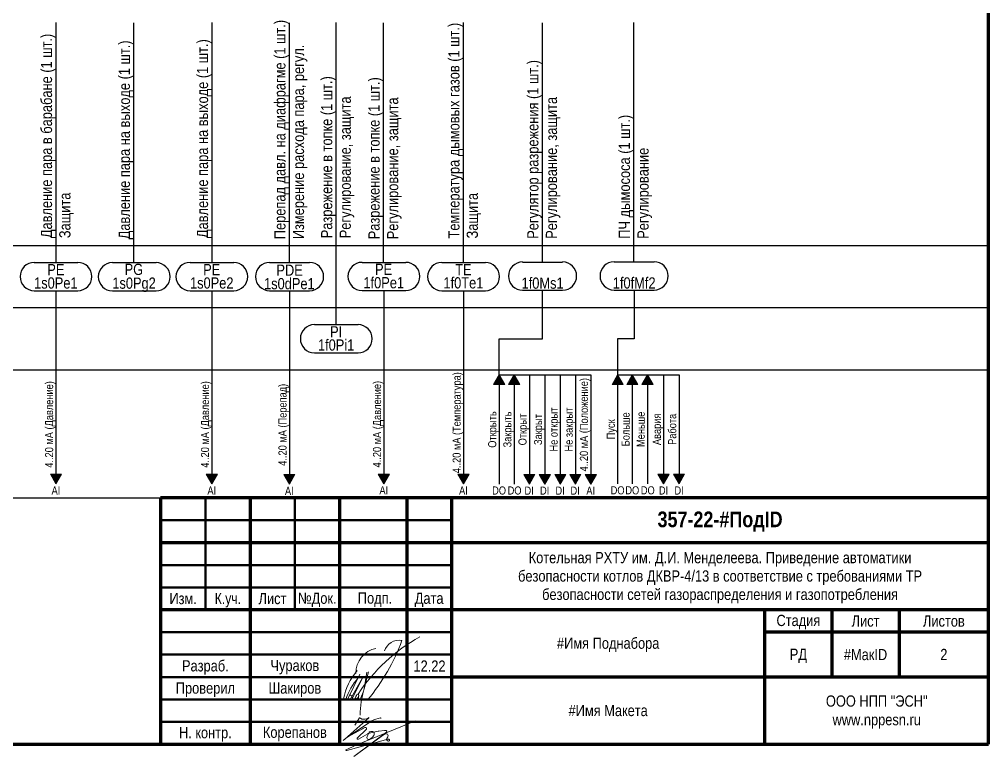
# Model space of a CAD drawing. Header units: millimetres. Extents: x -6000 to 26000, y -6000 to 26000.
# Drawn here: x 198.5 to 415, y -1229.8 to -1065.1 of the extents above; entities that cross this region are included whole.
import ezdxf

# ---------------------------------------------------------------- set-up
doc = ezdxf.new("R2010")
doc.units = ezdxf.units.MM
doc.header["$MEASUREMENT"] = 0
for name, color, linetype, lineweight in [('0_Ном._пера__1', 7, 'Continuous', 15), ('0_Ном._пера__241', 7, 'Continuous', 50), ('0_Ном._пера__246', 7, 'Continuous', 100), ('2D - Общий_Ном._пера__1', 7, 'Continuous', 15), ('2D - Общий_Ном._пера__21', 7, 'Continuous', 30), ('Аннотация - Текст_Ном._пера__1', 7, 'Continuous', 15)]:
    doc.layers.add(name, color=color, linetype=linetype, lineweight=lineweight)
doc.layers.add('0_Ном._пера__9', color=7, linetype='Continuous', lineweight=15, true_color=0x3dad99)
doc.layers.add('2D - Общий', color=7, linetype='Continuous')
doc.styles.add('СГЕНЕРИР_СТИЛЬ_1', font='')
doc.styles.add('СГЕНЕРИР_СТИЛЬ_4', font='')
doc.styles.get('СГЕНЕРИР_СТИЛЬ_1').set_extended_font_data('Arial Narrow')
doc.styles.get('СГЕНЕРИР_СТИЛЬ_4').set_extended_font_data('Arial Narrow', bold=True)

# ---------------------------------------------------------------- blocks, each defined once
blk = doc.blocks.new('Линия_60', base_point=(206.63, -1144.48))
at = {"layer": '2D - Общий', "linetype": 'Continuous', "lineweight": 0, "true_color": 0x000000}
blk.add_hatch(color=18, dxfattribs=at).paths.add_polyline_path([(206.63, -1168.86), (207.88, -1166.7), (205.38, -1166.7)])
at = {"layer": '2D - Общий_Ном._пера__1', "color": 7, "linetype": 'Continuous', "lineweight": 15}
for p, q in [((205.38, -1166.7), (207.88, -1166.7)), ((206.63, -1168.86), (205.38, -1166.7)), ((206.63, -1168.86), (207.88, -1166.7))]:
    blk.add_line(p, q, dxfattribs=at)
at = {"layer": '2D - Общий_Ном._пера__21', "color": 7, "linetype": 'Continuous', "lineweight": 30}
blk.add_line((206.63, -1144.48), (206.63, -1166.7), dxfattribs=at)
blk = doc.blocks.new('Линия_61', base_point=(258.77, -1144.57))
at = {"layer": '2D - Общий', "linetype": 'Continuous', "lineweight": 0, "true_color": 0x000000}
blk.add_hatch(color=18, dxfattribs=at).paths.add_polyline_path([(258.77, -1168.95), (260.02, -1166.78), (257.52, -1166.78)])
at = {"layer": '2D - Общий_Ном._пера__1', "color": 7, "linetype": 'Continuous', "lineweight": 15}
for p, q in [((257.52, -1166.78), (260.02, -1166.78)), ((258.77, -1168.95), (257.52, -1166.78)), ((258.77, -1168.95), (260.02, -1166.78))]:
    blk.add_line(p, q, dxfattribs=at)
at = {"layer": '2D - Общий_Ном._пера__21', "color": 7, "linetype": 'Continuous', "lineweight": 30}
blk.add_line((258.77, -1144.57), (258.77, -1166.78), dxfattribs=at)
blk = doc.blocks.new('Линия_62', base_point=(241.46, -1144.48))
at = {"layer": '2D - Общий', "linetype": 'Continuous', "lineweight": 0, "true_color": 0x000000}
blk.add_hatch(color=18, dxfattribs=at).paths.add_polyline_path([(241.46, -1168.86), (242.71, -1166.7), (240.21, -1166.7)])
at = {"layer": '2D - Общий_Ном._пера__1', "color": 7, "linetype": 'Continuous', "lineweight": 15}
for p, q in [((240.21, -1166.7), (242.71, -1166.7)), ((241.46, -1168.86), (240.21, -1166.7)), ((241.46, -1168.86), (242.71, -1166.7))]:
    blk.add_line(p, q, dxfattribs=at)
at = {"layer": '2D - Общий_Ном._пера__21', "color": 7, "linetype": 'Continuous', "lineweight": 30}
blk.add_line((241.46, -1144.48), (241.46, -1166.7), dxfattribs=at)
blk = doc.blocks.new('Линия_63', base_point=(279.9, -1144.43))
at = {"layer": '2D - Общий', "linetype": 'Continuous', "lineweight": 0, "true_color": 0x000000}
blk.add_hatch(color=18, dxfattribs=at).paths.add_polyline_path([(279.9, -1168.81), (281.15, -1166.65), (278.65, -1166.65)])
at = {"layer": '2D - Общий_Ном._пера__1', "color": 7, "linetype": 'Continuous', "lineweight": 15}
for p, q in [((278.65, -1166.65), (281.15, -1166.65)), ((279.9, -1168.81), (278.65, -1166.65)), ((279.9, -1168.81), (281.15, -1166.65))]:
    blk.add_line(p, q, dxfattribs=at)
at = {"layer": '2D - Общий_Ном._пера__21', "color": 7, "linetype": 'Continuous', "lineweight": 30}
blk.add_line((279.9, -1144.43), (279.9, -1166.65), dxfattribs=at)
blk = doc.blocks.new('Линия_64', base_point=(297.69, -1144.48))
at = {"layer": '2D - Общий', "linetype": 'Continuous', "lineweight": 0, "true_color": 0x000000}
blk.add_hatch(color=18, dxfattribs=at).paths.add_polyline_path([(297.69, -1168.86), (298.94, -1166.7), (296.44, -1166.7)])
at = {"layer": '2D - Общий_Ном._пера__1', "color": 7, "linetype": 'Continuous', "lineweight": 15}
for p, q in [((296.44, -1166.7), (298.94, -1166.7)), ((297.69, -1168.86), (296.44, -1166.7)), ((297.69, -1168.86), (298.94, -1166.7))]:
    blk.add_line(p, q, dxfattribs=at)
at = {"layer": '2D - Общий_Ном._пера__21', "color": 7, "linetype": 'Continuous', "lineweight": 30}
blk.add_line((297.69, -1144.48), (297.69, -1166.7), dxfattribs=at)
blk = doc.blocks.new('Линия_65', base_point=(305.63, -1144.52))
at = {"layer": '2D - Общий', "linetype": 'Continuous', "lineweight": 0, "true_color": 0x000000}
blk.add_hatch(color=18, dxfattribs=at).paths.add_polyline_path([(305.63, -1144.52), (304.38, -1146.68), (306.88, -1146.68)])
at = {"layer": '2D - Общий_Ном._пера__1', "color": 7, "linetype": 'Continuous', "lineweight": 15}
for p, q in [((305.63, -1144.52), (304.38, -1146.68)), ((305.63, -1144.52), (306.88, -1146.68)), ((306.88, -1146.68), (304.38, -1146.68))]:
    blk.add_line(p, q, dxfattribs=at)
at = {"layer": '2D - Общий_Ном._пера__21', "color": 7, "linetype": 'Continuous', "lineweight": 30}
blk.add_line((305.63, -1146.68), (305.63, -1168.9), dxfattribs=at)
blk = doc.blocks.new('Линия_66', base_point=(309.01, -1144.52))
at = {"layer": '2D - Общий', "linetype": 'Continuous', "lineweight": 0, "true_color": 0x000000}
blk.add_hatch(color=18, dxfattribs=at).paths.add_polyline_path([(309.01, -1144.52), (307.76, -1146.68), (310.26, -1146.68)])
at = {"layer": '2D - Общий_Ном._пера__1', "color": 7, "linetype": 'Continuous', "lineweight": 15}
for p, q in [((309.01, -1144.52), (307.76, -1146.68)), ((309.01, -1144.52), (310.26, -1146.68)), ((310.26, -1146.68), (307.76, -1146.68))]:
    blk.add_line(p, q, dxfattribs=at)
at = {"layer": '2D - Общий_Ном._пера__21', "color": 7, "linetype": 'Continuous', "lineweight": 30}
blk.add_line((309.01, -1146.68), (309.01, -1168.9), dxfattribs=at)
blk = doc.blocks.new('Линия_67', base_point=(312.39, -1144.52))
at = {"layer": '2D - Общий', "linetype": 'Continuous', "lineweight": 0, "true_color": 0x000000}
blk.add_hatch(color=18, dxfattribs=at).paths.add_polyline_path([(312.39, -1168.9), (313.64, -1166.74), (311.14, -1166.74)])
at = {"layer": '2D - Общий_Ном._пера__1', "color": 7, "linetype": 'Continuous', "lineweight": 15}
for p, q in [((311.14, -1166.74), (313.64, -1166.74)), ((312.39, -1168.9), (311.14, -1166.74)), ((312.39, -1168.9), (313.64, -1166.74))]:
    blk.add_line(p, q, dxfattribs=at)
at = {"layer": '2D - Общий_Ном._пера__21', "color": 7, "linetype": 'Continuous', "lineweight": 30}
blk.add_line((312.39, -1144.52), (312.39, -1166.74), dxfattribs=at)
blk = doc.blocks.new('Линия_68', base_point=(315.86, -1144.52))
at = {"layer": '2D - Общий', "linetype": 'Continuous', "lineweight": 0, "true_color": 0x000000}
blk.add_hatch(color=18, dxfattribs=at).paths.add_polyline_path([(315.86, -1168.9), (317.11, -1166.74), (314.61, -1166.74)])
at = {"layer": '2D - Общий_Ном._пера__1', "color": 7, "linetype": 'Continuous', "lineweight": 15}
for p, q in [((314.61, -1166.74), (317.11, -1166.74)), ((315.86, -1168.9), (314.61, -1166.74)), ((315.86, -1168.9), (317.11, -1166.74))]:
    blk.add_line(p, q, dxfattribs=at)
at = {"layer": '2D - Общий_Ном._пера__21', "color": 7, "linetype": 'Continuous', "lineweight": 30}
blk.add_line((315.86, -1144.52), (315.86, -1166.74), dxfattribs=at)
blk = doc.blocks.new('Линия_69', base_point=(319.31, -1144.52))
at = {"layer": '2D - Общий', "linetype": 'Continuous', "lineweight": 0, "true_color": 0x000000}
blk.add_hatch(color=18, dxfattribs=at).paths.add_polyline_path([(319.31, -1168.9), (320.56, -1166.74), (318.06, -1166.74)])
at = {"layer": '2D - Общий_Ном._пера__1', "color": 7, "linetype": 'Continuous', "lineweight": 15}
for p, q in [((318.06, -1166.74), (320.56, -1166.74)), ((319.31, -1168.9), (318.06, -1166.74)), ((319.31, -1168.9), (320.56, -1166.74))]:
    blk.add_line(p, q, dxfattribs=at)
at = {"layer": '2D - Общий_Ном._пера__21', "color": 7, "linetype": 'Continuous', "lineweight": 30}
blk.add_line((319.31, -1144.52), (319.31, -1166.74), dxfattribs=at)
blk = doc.blocks.new('Линия_70', base_point=(322.68, -1144.52))
at = {"layer": '2D - Общий', "linetype": 'Continuous', "lineweight": 0, "true_color": 0x000000}
blk.add_hatch(color=18, dxfattribs=at).paths.add_polyline_path([(322.68, -1168.9), (323.93, -1166.74), (321.43, -1166.74)])
at = {"layer": '2D - Общий_Ном._пера__1', "color": 7, "linetype": 'Continuous', "lineweight": 15}
for p, q in [((321.43, -1166.74), (323.93, -1166.74)), ((322.68, -1168.9), (321.43, -1166.74)), ((322.68, -1168.9), (323.93, -1166.74))]:
    blk.add_line(p, q, dxfattribs=at)
at = {"layer": '2D - Общий_Ном._пера__21', "color": 7, "linetype": 'Continuous', "lineweight": 30}
blk.add_line((322.68, -1144.52), (322.68, -1166.74), dxfattribs=at)
blk = doc.blocks.new('Линия_71', base_point=(326.11, -1144.52))
at = {"layer": '2D - Общий', "linetype": 'Continuous', "lineweight": 0, "true_color": 0x000000}
blk.add_hatch(color=18, dxfattribs=at).paths.add_polyline_path([(326.11, -1168.9), (327.36, -1166.74), (324.86, -1166.74)])
at = {"layer": '2D - Общий_Ном._пера__1', "color": 7, "linetype": 'Continuous', "lineweight": 15}
for p, q in [((324.86, -1166.74), (327.36, -1166.74)), ((326.11, -1168.9), (324.86, -1166.74)), ((326.11, -1168.9), (327.36, -1166.74))]:
    blk.add_line(p, q, dxfattribs=at)
at = {"layer": '2D - Общий_Ном._пера__21', "color": 7, "linetype": 'Continuous', "lineweight": 30}
blk.add_line((326.11, -1144.52), (326.11, -1166.74), dxfattribs=at)
blk = doc.blocks.new('Линия_81', base_point=(335.39, -1144.48))
at = {"layer": '2D - Общий', "linetype": 'Continuous', "lineweight": 0, "true_color": 0x000000}
blk.add_hatch(color=18, dxfattribs=at).paths.add_polyline_path([(335.39, -1144.48), (334.14, -1146.65), (336.64, -1146.65)])
at = {"layer": '2D - Общий_Ном._пера__1', "color": 7, "linetype": 'Continuous', "lineweight": 15}
for p, q in [((335.39, -1144.48), (334.14, -1146.65)), ((335.39, -1144.48), (336.64, -1146.65)), ((336.64, -1146.65), (334.14, -1146.65))]:
    blk.add_line(p, q, dxfattribs=at)
at = {"layer": '2D - Общий_Ном._пера__21', "color": 7, "linetype": 'Continuous', "lineweight": 30}
blk.add_line((335.39, -1146.65), (335.39, -1168.86), dxfattribs=at)
blk = doc.blocks.new('Линия_82', base_point=(338.77, -1144.48))
at = {"layer": '2D - Общий', "linetype": 'Continuous', "lineweight": 0, "true_color": 0x000000}
blk.add_hatch(color=18, dxfattribs=at).paths.add_polyline_path([(338.77, -1144.48), (337.52, -1146.65), (340.02, -1146.65)])
at = {"layer": '2D - Общий_Ном._пера__1', "color": 7, "linetype": 'Continuous', "lineweight": 15}
for p, q in [((338.77, -1144.48), (337.52, -1146.65)), ((338.77, -1144.48), (340.02, -1146.65)), ((340.02, -1146.65), (337.52, -1146.65))]:
    blk.add_line(p, q, dxfattribs=at)
at = {"layer": '2D - Общий_Ном._пера__21', "color": 7, "linetype": 'Continuous', "lineweight": 30}
blk.add_line((338.77, -1146.65), (338.77, -1168.86), dxfattribs=at)
blk = doc.blocks.new('Линия_83', base_point=(342.37, -1144.48))
at = {"layer": '2D - Общий', "linetype": 'Continuous', "lineweight": 0, "true_color": 0x000000}
blk.add_hatch(color=18, dxfattribs=at).paths.add_polyline_path([(342.37, -1168.86), (343.62, -1166.7), (341.12, -1166.7)])
at = {"layer": '2D - Общий_Ном._пера__1', "color": 7, "linetype": 'Continuous', "lineweight": 15}
for p, q in [((341.12, -1166.7), (343.62, -1166.7)), ((342.37, -1168.86), (341.12, -1166.7)), ((342.37, -1168.86), (343.62, -1166.7))]:
    blk.add_line(p, q, dxfattribs=at)
at = {"layer": '2D - Общий_Ном._пера__21', "color": 7, "linetype": 'Continuous', "lineweight": 30}
blk.add_line((342.37, -1144.48), (342.37, -1166.7), dxfattribs=at)
blk = doc.blocks.new('Линия_84', base_point=(345.84, -1144.48))
at = {"layer": '2D - Общий', "linetype": 'Continuous', "lineweight": 0, "true_color": 0x000000}
blk.add_hatch(color=18, dxfattribs=at).paths.add_polyline_path([(345.84, -1168.86), (347.09, -1166.7), (344.59, -1166.7)])
at = {"layer": '2D - Общий_Ном._пера__1', "color": 7, "linetype": 'Continuous', "lineweight": 15}
for p, q in [((344.59, -1166.7), (347.09, -1166.7)), ((345.84, -1168.86), (344.59, -1166.7)), ((345.84, -1168.86), (347.09, -1166.7))]:
    blk.add_line(p, q, dxfattribs=at)
at = {"layer": '2D - Общий_Ном._пера__21', "color": 7, "linetype": 'Continuous', "lineweight": 30}
blk.add_line((345.84, -1144.48), (345.84, -1166.7), dxfattribs=at)
blk = doc.blocks.new('Линия_85', base_point=(332.11, -1144.48))
at = {"layer": '2D - Общий', "linetype": 'Continuous', "lineweight": 0, "true_color": 0x000000}
blk.add_hatch(color=18, dxfattribs=at).paths.add_polyline_path([(332.11, -1144.48), (330.86, -1146.65), (333.36, -1146.65)])
at = {"layer": '2D - Общий_Ном._пера__1', "color": 7, "linetype": 'Continuous', "lineweight": 15}
for p, q in [((332.11, -1144.48), (330.86, -1146.65)), ((332.11, -1144.48), (333.36, -1146.65)), ((333.36, -1146.65), (330.86, -1146.65))]:
    blk.add_line(p, q, dxfattribs=at)
at = {"layer": '2D - Общий_Ном._пера__21', "color": 7, "linetype": 'Continuous', "lineweight": 30}
blk.add_line((332.11, -1146.65), (332.11, -1168.86), dxfattribs=at)

msp = doc.modelspace()

# ---------------------------------------------------------------- linework, layer by layer
at = {"layer": '0_Ном._пера__241', "color": 7, "linetype": 'Continuous', "lineweight": 50}
for p, q in [((240, -1171.99), (240, -1196.99)), ((260, -1171.99), (260, -1196.99)), ((230, -1176.99), (295, -1176.99)), ((230, -1186.99), (295, -1186.99)), ((295, -1191.99), (230, -1191.99)), ((295, -1201.99), (230, -1201.99)), ((295, -1206.99), (230, -1206.99)), ((295, -1211.99), (230, -1211.99)), ((295, -1216.99), (230, -1216.99)), ((295, -1221.99), (230, -1221.99))]:
    msp.add_line(p, q, dxfattribs=at)
at = {"layer": '0_Ном._пера__246', "color": 7, "linetype": 'Continuous', "lineweight": 100}
for p, q in [((415, -1171.99), (230, -1171.99)), ((230, -1171.99), (230, -1226.99)), ((250, -1171.99), (250, -1226.99)), ((270, -1171.99), (270, -1226.99)), ((285, -1171.99), (285, -1226.99)), ((295, -1171.99), (295, -1226.99)), ((415, -1181.99), (230, -1181.99)), ((415, -1196.99), (230, -1196.99)), ((365, -1226.99), (365, -1196.99)), ((380, -1196.99), (380, -1211.99)), ((395, -1196.99), (395, -1211.99)), ((415, -1201.99), (365, -1201.99)), ((415, -1211.99), (295, -1211.99))]:
    msp.add_line(p, q, dxfattribs=at)
at = {"layer": '0_Ном._пера__246', "color": 7, "linetype": 'Continuous', "lineweight": 100, "flags": 128}
msp.add_lwpolyline([(415, -1226.99), (415, -939.99), (20, -939.99), (20, -1226.99)], close=True, dxfattribs=at)
at = {"layer": '0_Ном._пера__9', "color": 135, "linetype": 'Continuous', "lineweight": 15, "true_color": 0x3dad99}
for p, q in [((274.54, -1211.33), (271.86, -1216.88)), ((272.35, -1216.98), (275.1, -1212.19)), ((275.1, -1212.19), (272.84, -1216.88)), ((275.49, -1214.63), (276.47, -1210.86)), ((275.49, -1214.63), (276.07, -1210.89)), ((273.33, -1216.98), (273.51, -1216.66)), ((274.27, -1216.05), (274.13, -1217.09)), ((274.53, -1217.14), (275.27, -1215.4))]:
    msp.add_line(p, q, dxfattribs=at)
at = {"layer": '0_Ном._пера__9', "color": 135, "linetype": 'Continuous', "lineweight": 15, "true_color": 0x3dad99, "flags": 128}
for points in [[(273.37, -1222.75), (274.48, -1221.11, -0.414214), (274.51, -1221.11), (274.64, -1221.2, 0.267949), (275.98, -1221.3), (276.48, -1221.06, -0.775573), (276.51, -1221.09), (271.17, -1225.84), (270.81, -1226.18), (270.95, -1226.04, 0.030067), (271.39, -1225.67), (276.91, -1221.98, -0.091908), (278.11, -1221.39), (279.12, -1221.13, -0.933541), (279.19, -1221.25)], [(271.87, -1225.36), (275.11, -1223.52, -0.08719), (275.64, -1223.28), (275.75, -1223.26, -0.702393), (275.98, -1223.6), (273.94, -1225.62, 0.136086), (273.9, -1225.73, 0.443716), (274.02, -1225.87), (274.18, -1225.87, 0.161222), (274.25, -1225.84), (276.29, -1224.64, -0.026522), (276.38, -1224.58, -0.768791), (276.46, -1224.65), (276.23, -1225.09, 0.105043), (276.11, -1225.5, 0.43472), (276.54, -1225.97, 0.16132), (276.66, -1225.92), (277.28, -1225.47, 0.102211), (277.56, -1225.15), (277.58, -1225.11, -0.023478), (277.62, -1225.05, 0.197304), (277.75, -1224.5, 0.161257), (277.69, -1224.38, 0.094433), (277.46, -1224.23), (277.44, -1224.22, 0.083774), (277.2, -1224.17, 0.05387), (276.8, -1224.19, 0.985858), (276.69, -1224.51), (278.65, -1224.07, -0.027151), (278.73, -1224.05), (280.02, -1223.91, -0.046388), (280.15, -1223.91), (280.38, -1223.93, -0.65616), (280.5, -1224.28), (273.14, -1229.75), (279.32, -1225.26), (280.16, -1224.7), (280.27, -1224.68, -0.038414), (280.38, -1224.68), (280.48, -1224.68), (280.5, -1224.68, -0.402341), (280.8, -1225.29, 0.020676), (280.78, -1225.34), (280.55, -1225.72, 0.467701), (280.83, -1226.33, 0.131652), (281.07, -1226.24, 0.726247), (280.97, -1225.87), (280.88, -1225.86, 0.115506), (280.74, -1225.87), (274.6, -1227.58), (271.6, -1228.41), (271.48, -1228.4, -0.747293), (271.44, -1228.25), (273.5, -1227.27), (286.93, -1221.8)]]:
    msp.add_lwpolyline(points, format="xyb", dxfattribs=at)
at = {"layer": '0_Ном._пера__9', "color": 135, "linetype": 'Continuous', "lineweight": 15, "true_color": 0x3dad99}
for centre, radius, start, end in [((306.41, -1236.82), 38.51, 118.6981, 146.8966), ((243.78, -1189.48), 42.61, 319.6537, 340.3805), ((283.34, -1207.27), 3.52, 80.6082, 161.7985), ((279.27, -1211.13), 5.66, 101.6434, 180.3746), ((283.79, -1219.22), 13.12, 138.6736, 169.7126), ((286.05, -1222.23), 15.59, 139.9163, 160.3208), ((296.11, -1220.87), 21.55, 163.167, 179.0964), ((272.19, -1216.68), 0.668, 353.3227, 96.6773), ((273.35, -1216.38), 0.661, 268.7016, 341.1724)]:
    msp.add_arc(centre, radius, start, end, dxfattribs=at)
msp.add_ellipse((273.9, -1216.45), major_axis=(0.248, 0.662), ratio=0.421875, dxfattribs=at)
at = {"layer": '2D - Общий_Ном._пера__21', "color": 7, "linetype": 'Continuous', "lineweight": 30}
for p, q in [((206.65, -1119.41), (206.65, -1065.84)), ((224.03, -1119.44), (224.03, -1065.92)), ((241.49, -1119.41), (241.49, -1065.84)), ((258.77, -1119.41), (258.77, -1065.92)), ((269.22, -1133.29), (269.22, -1065.84)), ((279.82, -1119.39), (279.82, -1065.86)), ((297.66, -1119.41), (297.66, -1065.84)), ((315.3, -1119.31), (315.3, -1065.88)), ((335.76, -1119.27), (335.76, -1065.84)), ((37.84, -1115.62), (415, -1115.62)), ((201.76, -1119.41), (211.51, -1119.41)), ((219.23, -1119.44), (228.98, -1119.44)), ((236.58, -1119.41), (246.33, -1119.41)), ((254.35, -1119.41), (263.28, -1119.41)), ((275.02, -1119.39), (284.77, -1119.39)), ((292.81, -1119.41), (302.56, -1119.41)), ((310.88, -1119.31), (319.81, -1119.31)), ((331.33, -1119.27), (340.27, -1119.27)), ((201.76, -1125.71), (211.51, -1125.71)), ((206.63, -1125.71), (206.63, -1144.48)), ((219.23, -1125.74), (228.98, -1125.74)), ((236.58, -1125.71), (246.33, -1125.71)), ((241.46, -1125.71), (241.46, -1144.48)), ((254.35, -1125.71), (263.28, -1125.71)), ((258.77, -1125.71), (258.77, -1144.57)), ((275.02, -1125.68), (284.77, -1125.68)), ((279.9, -1125.68), (279.9, -1144.43)), ((292.81, -1125.71), (302.56, -1125.71)), ((297.69, -1125.71), (297.69, -1144.48)), ((310.88, -1125.6), (319.81, -1125.6)), ((315.34, -1136.43), (315.34, -1125.6)), ((331.33, -1125.56), (340.27, -1125.56)), ((335.8, -1125.56), (335.8, -1136.43)), ((37.84, -1129.5), (415, -1129.5)), ((264.38, -1133.29), (274.13, -1133.29)), ((305.63, -1144.52), (305.63, -1136.43)), ((305.63, -1136.43), (315.34, -1136.43)), ((335.8, -1136.43), (332.11, -1136.43)), ((332.11, -1136.43), (332.11, -1144.48)), ((264.38, -1139.59), (274.13, -1139.59)), ((37.84, -1143.37), (415, -1143.37)), ((305.63, -1144.52), (326.11, -1144.52)), ((332.11, -1144.48), (345.84, -1144.48)), ((37.84, -1171.99), (415, -1171.99))]:
    msp.add_line(p, q, dxfattribs=at)
for centre, start, end in [((201.76, -1122.56), 90, 270), ((211.51, -1122.56), 270, 90), ((219.23, -1122.59), 90, 270), ((228.98, -1122.59), 270, 90), ((236.58, -1122.56), 90, 270), ((246.33, -1122.56), 270, 90), ((254.35, -1122.56), 90, 270), ((263.28, -1122.56), 270, 90), ((275.02, -1122.53), 90, 270), ((284.77, -1122.53), 270, 90), ((292.81, -1122.56), 90, 270), ((302.56, -1122.56), 270, 90), ((310.88, -1122.45), 90, 270), ((319.81, -1122.45), 270, 90), ((331.33, -1122.42), 90, 270), ((340.27, -1122.42), 270, 90), ((264.38, -1136.44), 90, 270), ((274.13, -1136.44), 270, 90)]:
    msp.add_arc(centre, 3.15, start, end, dxfattribs=at)

# ---------------------------------------------------------------- block references
at = {"layer": '2D - Общий', "color": 7, "linetype": 'Continuous', "lineweight": 30}
for name, p in [('Линия_60', (206.63, -1144.48)), ('Линия_62', (241.46, -1144.48)), ('Линия_61', (258.77, -1144.57)), ('Линия_63', (279.9, -1144.43)), ('Линия_64', (297.69, -1144.48)), ('Линия_65', (305.63, -1144.52)), ('Линия_66', (309.01, -1144.52)), ('Линия_67', (312.39, -1144.52)), ('Линия_68', (315.86, -1144.52)), ('Линия_69', (319.31, -1144.52)), ('Линия_70', (322.68, -1144.52)), ('Линия_71', (326.11, -1144.52)), ('Линия_85', (332.11, -1144.48)), ('Линия_81', (335.39, -1144.48)), ('Линия_82', (338.77, -1144.48)), ('Линия_83', (342.37, -1144.48)), ('Линия_84', (345.84, -1144.48))]:
    msp.add_blockref(name, p, dxfattribs=at)

# ---------------------------------------------------------------- texts
at = {"layer": '0_Ном._пера__1', "color": 7, "linetype": 'Continuous', "lineweight": 15, "attachment_point": 5}
for s, insert, char_height, style in [('\\A1;{\\pqc;\\fArial Narrow|b1|i0|c204|p34;357-22\\fArial Narrow|b1|i0|c204|p34;-\\fArial Narrow|b1|i0|c204|p34;#ПодID}', (355, -1177.28), 3.5, 'СГЕНЕРИР_СТИЛЬ_4'), ('\\A1;{\\pqc;\\fArial Narrow|b0|i0|c204|p34;№Док.}', (265, -1194.75), 2.5, 'СГЕНЕРИР_СТИЛЬ_1'), ('\\A1;{\\pqc;\\fArial Narrow|b0|i0|c204|p34; Подп.}', (277.5, -1194.71), 2.5, 'СГЕНЕРИР_СТИЛЬ_1'), ('\\A1;{\\pqc;\\fArial Narrow|b0|i0|c204|p34;Дата}', (290, -1194.75), 2.5, 'СГЕНЕРИР_СТИЛЬ_1'), ('\\A1;{\\pqc;\\fArial Narrow|b0|i0|c204|p34;Изм.}', (235.04, -1194.48), 2.5, 'СГЕНЕРИР_СТИЛЬ_1'), ('\\A1;{\\W0.950000x;\\pqc;\\fArial Narrow|b0|i0|c204|p34;К.уч.}', (245.04, -1194.82), 2.5, 'СГЕНЕРИР_СТИЛЬ_1'), ('\\A1;{\\pqc;\\fArial Narrow|b0|i0|c204|p34;Лист}', (255, -1194.48), 2.5, 'СГЕНЕРИР_СТИЛЬ_1'), ('\\A1;{\\pqc;\\fArial Narrow|b0|i0|c204|p34;Стадия}', (372.5, -1199.71), 2.5, 'СГЕНЕРИР_СТИЛЬ_1'), ('\\A1;{\\pqc;\\fArial Narrow|b0|i0|c204|p34;Лист}', (387.5, -1199.5), 2.5, 'СГЕНЕРИР_СТИЛЬ_1'), ('\\A1;{\\pqc;\\fArial Narrow|b0|i0|c204|p34;Листов}', (405, -1199.5), 2.5, 'СГЕНЕРИР_СТИЛЬ_1'), ('\\A1;{\\pqc;\\fArial Narrow|b0|i0|c204|p34;#Имя Поднабора}', (330, -1204.8), 2.5, 'СГЕНЕРИР_СТИЛЬ_1'), ('\\A1;{\\pqc;\\fArial Narrow|b0|i0|c204|p34;РД}', (372.5, -1207.27), 2.5, 'СГЕНЕРИР_СТИЛЬ_1'), ('\\A1;{\\pqc;\\fArial Narrow|b0|i0|c204|p34;#МакID}', (387.5, -1206.98), 2.5, 'СГЕНЕРИР_СТИЛЬ_1'), ('\\A1;{\\pqc;\\fArial Narrow|b0|i0|c204|p34;#Имя Макета}', (330, -1219.48), 2.5, 'СГЕНЕРИР_СТИЛЬ_1')]:
    msp.add_mtext(s, dxfattribs=dict(at, insert=insert, char_height=char_height, style=style))
at = {"layer": '0_Ном._пера__1', "color": 7, "linetype": 'Continuous', "lineweight": 15, "insert": (355, -1189.8), "char_height": 2.5, "width": 102.1134, "attachment_point": 5, "line_spacing_factor": 0.984993, "style": 'СГЕНЕРИР_СТИЛЬ_1'}
msp.add_mtext('\\A1;{\\pqc;\\fArial Narrow|b0|i0|c204|p34;Котельная РХТУ им. Д.И. Менделеева. Приведение автоматики безопасности котлов ДКВР-4/13 в соответствие с требованиями ТР безопасности сетей газораспределения и газопотребления}', dxfattribs=at)
at = {"layer": '0_Ном._пера__1', "color": 7, "linetype": 'Continuous', "lineweight": 15, "insert": (390, -1219.8), "char_height": 2.5, "attachment_point": 5, "line_spacing_factor": 0.996855, "style": 'СГЕНЕРИР_СТИЛЬ_1'}
msp.add_mtext('\\A1;{\\pqc;\\fArial Narrow|b0|i0|c204|p34;ООО НПП "ЭСН"\\P\\pqc;\\fArial Narrow|b0|i0|c204|p34;www.nppesn.ru}', dxfattribs=at)
at = {"layer": 'Аннотация - Текст_Ном._пера__1', "color": 7, "linetype": 'Continuous', "lineweight": 15, "char_height": 2.5, "attachment_point": 2, "rotation": 90, "style": 'СГЕНЕРИР_СТИЛЬ_1'}
for s, insert, line_spacing_factor in [('\\A1;{\\pqc;\\fArial Narrow|b0|i0|c204|p34;Перепад давл. на диафрагме (\\fArial Narrow|b0|i0|c204|p34;1 шт.\\fArial Narrow|b0|i0|c204|p34;)\\P\\pql;\\fArial Narrow|b0|i0|c204|p34;Измерение расхода пара\\fArial Narrow|b0|i0|c204|p34;, регул.}', (255.4, -1089.73), 0.996562), ('\\A1;{\\pqc;\\fArial Narrow|b0|i0|c204|p34;Температура дымовых газов (\\fArial Narrow|b0|i0|c204|p34;1 шт.\\fArial Narrow|b0|i0|c204|p34;)\\P\\pql;\\fArial Narrow|b0|i0|c204|p34;Защита}', (294.28, -1089.97), 0.986276), ('\\A1;{\\pqc;\\fArial Narrow|b0|i0|c204|p34;Давление \\fArial Narrow|b0|i0|c204|p34;пара в барабане \\fArial Narrow|b0|i0|c204|p34;(\\fArial Narrow|b0|i0|c204|p34;1 шт.\\fArial Narrow|b0|i0|c204|p34;)\\P\\pql;\\fArial Narrow|b0|i0|c204|p34;Защита}', (203.25, -1091.16), 0.986481), ('\\A1;{\\pqc;\\fArial Narrow|b0|i0|c204|p34;Регулятор разрежения (\\fArial Narrow|b0|i0|c204|p34;1 шт.\\fArial Narrow|b0|i0|c204|p34;)\\P\\pql;\\fArial Narrow|b0|i0|c204|p34;Регулирование\\fArial Narrow|b0|i0|c204|p34;, защита}', (311.92, -1094.16), 0.996562), ('\\A1;{\\pqc;\\fArial Narrow|b0|i0|c204|p34;Разрежение в топке (\\fArial Narrow|b0|i0|c204|p34;1 шт.\\fArial Narrow|b0|i0|c204|p34;)\\P\\pql;\\fArial Narrow|b0|i0|c204|p34;Регулирование, защита}', (265.85, -1095.91), 0.996562), ('\\A1;{\\pqc;\\fArial Narrow|b0|i0|c204|p34;Разрежение в топке (\\fArial Narrow|b0|i0|c204|p34;1 шт.\\fArial Narrow|b0|i0|c204|p34;)\\P\\pql;\\fArial Narrow|b0|i0|c204|p34;Регулирование, защита}', (276.44, -1096.14), 0.996562), ('\\A1;{\\pqc;\\fArial Narrow|b0|i0|c204|p34;ПЧ \\fArial Narrow|b0|i0|c204|p34;дымососа \\fArial Narrow|b0|i0|c204|p34;(\\fArial Narrow|b0|i0|c204|p34;1 шт.\\fArial Narrow|b0|i0|c204|p34;)\\P\\pql;\\fArial Narrow|b0|i0|c204|p34;Регулирование}', (332.38, -1100.28), 0.996562)]:
    msp.add_mtext(s, dxfattribs=dict(at, insert=insert, line_spacing_factor=line_spacing_factor))
at = {"layer": 'Аннотация - Текст_Ном._пера__1', "color": 7, "linetype": 'Continuous', "lineweight": 15, "attachment_point": 2, "rotation": 90, "style": 'СГЕНЕРИР_СТИЛЬ_1'}
for s, insert, char_height in [('\\A1;{\\pqc;\\fArial Narrow|b0|i0|c204|p34;Давление пара на выходе (\\fArial Narrow|b0|i0|c204|p34;1 шт.\\fArial Narrow|b0|i0|c204|p34;)\\P\\pql;\\fArial Narrow|b0|i0|c204|p34;}', (238.11, -1091.76), 2.5), ('\\A1;{\\pqc;\\fArial Narrow|b0|i0|c204|p34;Давление пара на выходе (\\fArial Narrow|b0|i0|c204|p34;1 шт.\\fArial Narrow|b0|i0|c204|p34;)\\P\\pql;\\fArial Narrow|b0|i0|c204|p34;}', (220.65, -1092.04), 2.5), ('\\A1;{\\pqc;\\fArial Narrow|b0|i0|c204|p34;4..20 мА (\\fArial Narrow|b0|i0|c204|p34;Температура\\fArial Narrow|b0|i0|c204|p34;)}', (295.25, -1155.19), 1.8), ('\\A1;{\\pqc;\\fArial Narrow|b0|i0|c204|p34;4..20 мА\\fArial Narrow|b0|i0|c204|p34; (Положение)}', (323.68, -1155.64), 1.8), ('\\A1;{\\pqc;\\fArial Narrow|b0|i0|c204|p34;4..20 мА\\fArial Narrow|b0|i0|c204|p34; (Давление)}', (204.2, -1155.58), 1.8), ('\\A1;{\\pqc;\\fArial Narrow|b0|i0|c204|p34;4..20 мА\\fArial Narrow|b0|i0|c204|p34; (Давление)}', (239.02, -1155.58), 1.8), ('\\A1;{\\pqc;\\fArial Narrow|b0|i0|c204|p34;4..20 мА\\fArial Narrow|b0|i0|c204|p34; (Перепад)}', (256.34, -1155.66), 1.8), ('\\A1;{\\pqc;\\fArial Narrow|b0|i0|c204|p34;4..20 мА\\fArial Narrow|b0|i0|c204|p34; (Давление)}', (277.46, -1155.52), 1.8), ('\\A1;{\\pqc;\\fArial Narrow|b0|i0|c204|p34;Не о\\fArial Narrow|b0|i0|c204|p34;ткрыт}', (316.91, -1156.71), 1.8), ('\\A1;{\\pqc;\\fArial Narrow|b0|i0|c204|p34;Не закрыт}', (320.28, -1156.71), 1.8), ('\\A1;{\\pqc;\\fArial Narrow|b0|i0|c204|p34;Открыть}', (303.2, -1156.71), 1.8), ('\\A1;{\\pqc;\\fArial Narrow|b0|i0|c204|p34;Закрыть}', (306.58, -1156.71), 1.8), ('\\A1;{\\pqc;\\fArial Narrow|b0|i0|c204|p34;Открыт}', (309.96, -1156.71), 1.8), ('\\A1;{\\pqc;\\fArial Narrow|b0|i0|c204|p34;Закрыт}', (313.42, -1156.71), 1.8), ('\\A1;{\\pqc;\\fArial Narrow|b0|i0|c204|p34;Больше}', (332.99, -1156.67), 1.8), ('\\A1;{\\pqc;\\fArial Narrow|b0|i0|c204|p34;Меньше}', (336.37, -1156.67), 1.8), ('\\A1;{\\pqc;\\fArial Narrow|b0|i0|c204|p34;Авария}', (339.97, -1156.67), 1.8), ('\\A1;{\\pqc;\\fArial Narrow|b0|i0|c204|p34;Работа}', (343.4, -1156.67), 1.8), ('\\A1;{\\pqc;\\fArial Narrow|b0|i0|c204|p34;Пуск}', (329.7, -1156.67), 1.8)]:
    msp.add_mtext(s, dxfattribs=dict(at, insert=insert, char_height=char_height))
at = {"layer": 'Аннотация - Текст_Ном._пера__1', "color": 7, "linetype": 'Continuous', "lineweight": 15, "attachment_point": 2, "style": 'СГЕНЕРИР_СТИЛЬ_1'}
for s, insert, char_height in [('\\A1;{\\pqc;\\fArial Narrow|b0|i0|c204|p34;P\\fArial Narrow|b0|i0|c204|p34;E}', (206.6, -1119.76), 2.5), ('\\A1;{\\pqc;\\fArial Narrow|b0|i0|c204|p34;P\\fArial Narrow|b0|i0|c204|p34;G}', (224.03, -1119.7), 2.5), ('\\A1;{\\pqc;\\fArial Narrow|b0|i0|c204|p34;P\\fArial Narrow|b0|i0|c204|p34;E}', (241.43, -1119.76), 2.5), ('\\A1;{\\pqc;\\fArial Narrow|b0|i0|c204|p34;PD\\fArial Narrow|b0|i0|c204|p34;E}', (258.83, -1119.88), 2.5), ('\\A1;{\\pqc;\\fArial Narrow|b0|i0|c204|p34;P\\fArial Narrow|b0|i0|c204|p34;E}', (279.82, -1119.69), 2.5), ('\\A1;{\\pqc;\\fArial Narrow|b0|i0|c204|p34;T\\fArial Narrow|b0|i0|c204|p34;E}', (297.66, -1119.76), 2.5), ('\\A1;{\\pqc;\\fArial Narrow|b0|i0|c204|p34;1s0Pe1}', (206.6, -1122.74), 2.5), ('\\A1;{\\pqc;\\fArial Narrow|b0|i0|c204|p34;1\\fArial Narrow|b0|i0|c204|p34;s\\fArial Narrow|b0|i0|c204|p34;0P\\fArial Narrow|b0|i0|c204|p34;g\\fArial Narrow|b0|i0|c204|p34;2}', (224.07, -1122.77), 2.5), ('\\A1;{\\pqc;\\fArial Narrow|b0|i0|c204|p34;1s0Pe2}', (241.43, -1122.74), 2.5), ('\\A1;{\\pqc;\\fArial Narrow|b0|i0|c204|p34;1s0dPe1}', (258.77, -1122.89), 2.5), ('\\A1;{\\pqc;\\fArial Narrow|b0|i0|c204|p34;1f0Pe1}', (279.86, -1122.68), 2.5), ('\\A1;{\\pqc;\\fArial Narrow|b0|i0|c204|p34;1\\fArial Narrow|b0|i0|c204|p34;f\\fArial Narrow|b0|i0|c204|p34;0T\\fArial Narrow|b0|i0|c204|p34;e\\fArial Narrow|b0|i0|c204|p34;1}', (297.66, -1122.71), 2.5), ('\\A1;{\\pqc;\\fArial Narrow|b0|i0|c204|p34;1f0Ms1}', (315.35, -1122.77), 2.5), ('\\A1;{\\pqc;\\fArial Narrow|b0|i0|c204|p34;1f0fMf2}', (335.81, -1122.73), 2.5), ('\\A1;{\\pqc;\\fArial Narrow|b0|i0|c204|p34;P\\fArial Narrow|b0|i0|c204|p34;I}', (269.22, -1133.64), 2.5), ('\\A1;{\\pqc;\\fArial Narrow|b0|i0|c204|p34;1f0Pi\\fArial Narrow|b0|i0|c204|p34;1}', (269.22, -1136.59), 2.5), ('\\A1;{\\pqc;\\fArial Narrow|b0|i0|c204|p34;AI}', (206.62, -1169.43), 1.8), ('\\A1;{\\pqc;\\fArial Narrow|b0|i0|c204|p34;AI}', (241.44, -1169.43), 1.8), ('\\A1;{\\pqc;\\fArial Narrow|b0|i0|c204|p34;AI}', (258.76, -1169.51), 1.8), ('\\A1;{\\pqc;\\fArial Narrow|b0|i0|c204|p34;AI}', (279.87, -1169.37), 1.8), ('\\A1;{\\pqc;\\fArial Narrow|b0|i0|c204|p34;AI}', (297.67, -1169.43), 1.8), ('\\A1;{\\pqc;\\fArial Narrow|b0|i0|c204|p34;DO}', (305.63, -1169.43), 1.8), ('\\A1;{\\pqc;\\fArial Narrow|b0|i0|c204|p34;D\\fArial Narrow|b0|i0|c204|p34;O}', (309.09, -1169.43), 1.8), ('\\A1;{\\pqc;\\fArial Narrow|b0|i0|c204|p34;DI}', (312.34, -1169.46), 1.8), ('\\A1;{\\pqc;\\fArial Narrow|b0|i0|c204|p34;DI}', (315.8, -1169.46), 1.8), ('\\A1;{\\pqc;\\fArial Narrow|b0|i0|c204|p34;DI}', (319.26, -1169.46), 1.8), ('\\A1;{\\pqc;\\fArial Narrow|b0|i0|c204|p34;DI}', (322.62, -1169.46), 1.8), ('\\A1;{\\pqc;\\fArial Narrow|b0|i0|c204|p34;AI}', (326.1, -1169.46), 1.8), ('\\A1;{\\pqc;\\fArial Narrow|b0|i0|c204|p34;DO}', (332.11, -1169.39), 1.8), ('\\A1;{\\pqc;\\fArial Narrow|b0|i0|c204|p34;DO}', (335.39, -1169.39), 1.8), ('\\A1;{\\pqc;\\fArial Narrow|b0|i0|c204|p34;D\\fArial Narrow|b0|i0|c204|p34;O}', (338.85, -1169.39), 1.8), ('\\A1;{\\pqc;\\fArial Narrow|b0|i0|c204|p34;DI}', (342.37, -1169.43), 1.8), ('\\A1;{\\pqc;\\fArial Narrow|b0|i0|c204|p34;DI}', (345.84, -1169.43), 1.8), ('\\A1;{\\pqc;\\fArial Narrow|b0|i0|c204|p34;2}', (405, -1205.7), 2.5), ('\\A1;{\\pqc;\\fArial Narrow|b0|i0|c204|p34;Разраб.}', (240, -1208.23), 2.5), ('\\A1;{\\pqc;\\fArial Narrow|b0|i0|c204|p34;Чураков}', (260, -1208.15), 2.5), ('\\A1;{\\pqc;\\fArial Narrow|b0|i0|c204|p34;12.22}', (290.08, -1208.29), 2.5), ('\\A1;{\\pqc;\\fArial Narrow|b0|i0|c204|p34;Проверил}', (240, -1213.2), 2.5), ('\\A1;{\\pqc;\\fArial Narrow|b0|i0|c204|p34;Шакиров}', (260, -1213.2), 2.5), ('\\A1;{\\pqc;\\fArial Narrow|b0|i0|c204|p34;Н. контр.}', (240, -1223.15), 2.5), ('\\A1;{\\pqc;\\fArial Narrow|b0|i0|c204|p34;Корепанов}', (260, -1223.07), 2.5)]:
    msp.add_mtext(s, dxfattribs=dict(at, insert=insert, char_height=char_height))

doc.saveas('drawing.dxf')
